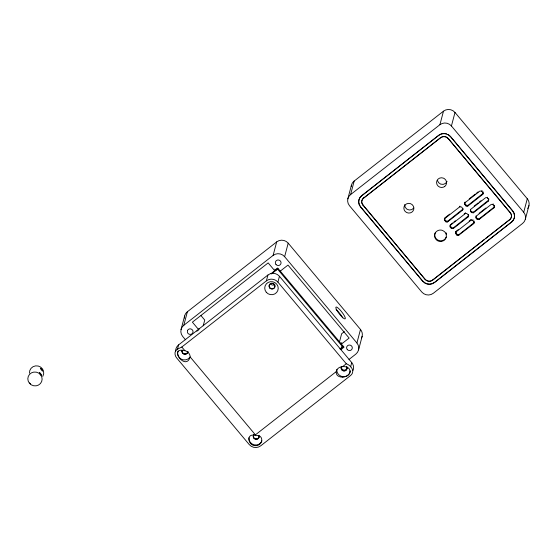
<?xml version="1.0" encoding="UTF-8"?>
<svg xmlns="http://www.w3.org/2000/svg" width="557" height="557" viewBox="0 0 557 557"><rect width="100%" height="100%" fill="white"/><g stroke="black" fill="none" stroke-linecap="round" stroke-linejoin="round"><path stroke-width="0.84" d="M255.371 435.463C245.992 432.65 247.712 445.224 254.821 445.642C262.605 446.672 265.216 434.404 255.371 435.463L255.412 434.857L190.125 356.926L190.097 356.083A6.768 6.531 14.8 0 0 185.801 350.959C166.891 345.493 185.732 372.236 190.125 356.926M450.119 225.418L451.497 227.702L453.356 227.91L468.764 215.636M455.737 232.13L457.116 234.413L458.975 234.615L474.383 222.347M470.359 209.286L470.574 210.553L471.702 211.897L473.561 212.106L488.969 199.831M475.977 215.991L476.193 217.258L477.321 218.609L479.18 218.81L494.191 207.072L494.651 205.881M350.123 371.422C350.109 367.154 345.013 366.06 341.622 366.75A6.768 6.531 14.8 0 0 336.407 370.83C334.249 379.568 350.116 378.816 350.256 370.92A6.768 6.531 14.8 0 1 342.889 376.685L342.757 377.186M182.299 350.2L182.153 351.627L182.773 352.943A2.869 2.771 14.8 0 0 187.827 351.53M181.032 329.577L184.611 316.049M177.495 349.162L181.819 347.011L266.392 280.853A8.202 7.916 14.8 0 1 277.908 282.12L346.294 363.756C351.523 365.531 355.707 372.062 350.04 375.947L260.732 445.816A8.202 7.916 14.8 0 1 249.216 444.542L176.924 358.248C174.529 355.805 173.923 350.847 177.495 349.162L178.623 344.88L267.931 275.019A8.202 7.916 14.8 0 1 279.447 276.286L351.739 362.579A8.202 7.916 14.8 0 1 353.089 370.426M185.474 339.756L182.689 336.435A8.202 7.916 14.8 0 1 183.803 325.288L187.375 311.76L276.683 241.898A8.202 7.916 14.8 0 1 288.199 243.165L360.49 329.459A8.202 7.916 14.8 0 1 361.396 338.245M196.858 331.234L198.752 329.751L199.107 328.414M203.221 325.789L204.732 320.052L201.042 315.652M266.392 280.853L267.931 275.019M183.803 325.288L273.111 255.419L276.683 241.898M271.468 273.953L277.602 269.149L277.825 268.321L270.994 273.661M277.908 282.12L279.447 276.286M348.988 359.467L355.805 354.134A8.202 7.916 14.8 0 0 356.919 342.987L284.627 256.693L288.199 243.165M347.833 198.87L351.404 185.342M527.284 198.752L523.712 212.28A8.202 7.916 14.8 0 1 522.605 223.427L433.297 293.288A8.202 7.916 14.8 0 1 421.781 292.021L349.49 205.728A8.202 7.916 14.8 0 1 350.597 194.574L354.175 181.053L443.476 111.184A8.202 7.916 14.8 0 1 454.999 112.458L527.284 198.752A8.202 7.916 14.8 0 1 528.635 206.598M361.639 195.792L438.895 135.198L361.639 195.792A8.202 7.916 14.8 0 0 360.525 206.946L422.847 281.334A8.202 7.916 14.8 0 0 434.363 282.601L511.618 221.999A8.202 7.916 14.8 0 0 512.725 210.852L450.411 136.465A8.202 7.916 14.8 0 0 447.939 134.467M360.525 206.946L360.581 206.738A8.202 7.916 14.8 0 1 361.695 195.591M363.589 198.125L440.845 137.523A5.124 4.95 14.8 0 1 448.044 138.317L510.358 212.704A5.124 4.95 14.8 0 1 509.669 219.674L432.413 280.275A5.124 4.95 14.8 0 1 425.214 279.482L362.899 205.094A5.124 4.95 14.8 0 1 363.589 198.125L440.845 137.523M362.899 205.094L362.948 204.885A5.124 4.95 14.8 0 1 362.558 204.356M339.478 341.949L341.636 333.761L344.358 331.631M339.916 348.919L342.639 346.781L342.861 345.953L341.497 347.025M350.604 366.868L351.739 362.579M356.919 342.987L360.49 329.459M358.576 349.845L362.147 336.317M350.597 194.574L439.905 124.712L443.476 111.184M509.613 219.883A5.124 4.95 14.8 0 0 510.303 212.913L448.044 138.317M523.712 212.28L451.421 125.986L454.999 112.458M511.563 222.208A8.202 7.916 14.8 0 0 512.677 211.061L450.411 136.465M422.847 281.334L360.581 206.738M425.214 279.482L362.948 204.885M444.737 218.574L459.748 206.835L461.607 207.037L463.02 208.993L462.554 210.184L447.549 221.923L446.248 222.118L444.563 220.377L444.34 219.103L444.932 217.85L444.465 219.04L445.879 220.997L447.737 221.206L463.146 208.931M444.563 220.377L444.751 219.653M445.684 221.721L445.879 220.997M447.549 221.923L447.737 221.206M432.413 280.275L484.388 239.447M434.363 282.601L511.618 221.999M450.355 225.279L465.367 213.54L466.669 213.352L468.353 215.093L468.172 216.896L453.168 228.635L451.309 228.426L449.896 226.469L450.55 224.555L450.153 225.091M450.181 227.082L450.369 226.358M451.309 228.426L451.497 227.702M453.168 228.635L453.356 227.91M459.748 206.835L459.936 206.111M455.974 231.984L470.985 220.245L472.287 220.057L473.972 221.797L473.791 223.601L458.167 235.604L456.928 235.138L455.515 233.181L456.169 231.266L458.216 229.665M455.8 233.787L455.988 233.07M462.554 210.184L462.749 209.46M464.942 202.769L479.953 191.023L481.812 191.232L483.225 193.188L482.759 194.379L467.755 206.118L466.446 206.306L464.761 204.565L464.545 203.298L465.137 202.045L464.67 203.235L466.084 205.192L467.943 205.394L483.351 193.126M464.761 204.565L464.956 203.848M456.928 235.138L457.116 234.413M465.889 205.916L466.084 205.192M458.787 235.339L458.975 234.615M465.367 213.54L465.555 212.816L464.19 213.881M467.755 206.118L467.943 205.394M468.353 215.093L468.541 214.368M468.172 216.896L468.367 216.172M470.387 211.277L470.561 209.474L485.572 197.735L486.874 197.547L488.559 199.288L488.378 201.091L473.373 212.83L471.507 212.621L470.387 211.277L470.574 210.553M471.507 212.621L471.702 211.897M470.985 220.245L471.173 219.528L469.126 221.122M473.373 212.83L473.561 212.106M472.844 220.454L473.039 219.73M481.812 191.232L482 190.508M473.972 221.797L474.167 221.073M473.791 223.601L473.986 222.877M476.005 217.982L476.179 216.179L491.19 204.44L492.492 204.252L494.177 205.993L493.996 207.796L478.992 219.535L477.133 219.326L476.005 217.982L476.193 217.258M482.94 192.576L483.128 191.852M482.759 194.379L482.954 193.655M477.133 219.326L477.321 218.609M478.992 219.535L479.18 218.81M487.431 197.937L487.626 197.22M488.559 199.288L488.747 198.564M488.378 201.091L488.573 200.367M493.049 204.649L493.244 203.925M494.177 205.993L494.365 205.268M493.996 207.796L494.191 207.072M525.369 219.138L528.948 205.61M455.772 231.796L456.169 231.266M280.275 271.12L287.99 265.083L349.128 338.057L341.413 344.094L341.768 342.75L340.501 343.739M445.614 217.314L449.708 214.111M469.231 198.842L475.365 194.038M476.729 192.973L478.094 191.907M451.233 224.025L452.597 222.953M453.962 221.888L455.327 220.823M474.167 206.083L478.254 202.88M479.619 201.815L480.983 200.743M479.104 213.324L485.92 207.991M343.739 346.35L341.211 348.327L340.856 349.671L344.01 347.199L277.678 268.014L274.517 270.479L268.161 262.89L192.395 322.162L198.752 329.751M485.753 238.382L509.669 219.674M255.412 434.857L336.212 371.644M342.485 366.736L346.294 363.756M446.484 133.875L445.941 133.708A8.202 7.916 14.8 0 0 439.765 134.606M29.535 382.972L30.586 383.947M277.602 269.149L342.639 346.781M274.873 269.142L275.917 270.382M181.819 347.011L184.959 350.757M346.489 366.694L346.691 367.007A2.869 2.771 14.8 0 1 341.873 369.841L341.476 369.221A2.869 2.771 14.8 0 1 341.754 366.464M29.479 373.19A7.171 6.928 14.8 0 1 38.224 366.026A7.171 6.928 14.8 0 1 42.778 376.393M439.905 124.712A8.202 7.916 14.8 0 1 451.421 125.986M528.196 207.538A8.202 7.916 14.8 0 1 527.632 208.409M446.227 237.164A5.946 5.737 14.8 0 1 438.596 240.408A5.946 5.737 14.8 0 1 435.114 232.951M446.073 232.763A5.946 5.737 14.8 0 1 446.526 234.212M351.23 186.365A8.202 7.916 14.8 0 1 354.175 181.053M447.069 181.359A5.02 4.846 14.8 0 1 437.433 180.294M413.754 208.053A5.02 4.846 14.8 0 1 404.681 204.614M438.839 135.4A8.202 7.916 14.8 0 1 445.885 133.917L446.909 134.23A8.202 7.916 14.8 0 1 450.355 136.674M440.789 137.732A5.124 4.95 14.8 0 1 447.988 138.526M434.418 282.399A8.202 7.916 14.8 0 1 422.895 281.125M432.462 280.067A5.124 4.95 14.8 0 1 428.061 281M427.421 280.798A5.124 4.95 14.8 0 1 426.808 280.526M426.244 280.171A5.124 4.95 14.8 0 1 425.269 279.273M362.245 203.778A5.124 4.95 14.8 0 1 361.855 202.532M361.806 201.237A5.124 4.95 14.8 0 1 363.644 197.916M184.402 318.11A8.202 7.916 14.8 0 1 187.375 311.76M336.073 309.413A8.828 1.859 52 0 1 342.743 317.838M273.111 255.419A8.202 7.916 14.8 0 1 284.627 256.693M175.65 351.23A8.202 7.916 14.8 0 1 178.623 344.88M274.845 284.516A2.869 2.771 14.8 0 1 270.417 283.45M259.054 435.859A2.869 2.771 14.8 0 1 254.02 437.997L253.623 437.377A2.869 2.771 14.8 0 1 253.901 434.613M347.095 366.979A2.869 2.771 14.8 0 1 342.061 369.124L341.671 368.497A2.869 2.771 14.8 0 1 341.594 366.374M342.889 376.685A6.768 6.531 14.8 0 1 336.818 369.437M187.793 351.69A2.869 2.771 14.8 0 1 182.731 353.103L182.334 352.477A2.869 2.771 14.8 0 1 182.257 350.353M259.012 436.013A2.869 2.771 14.8 0 1 253.978 438.15L253.581 437.53A2.869 2.771 14.8 0 1 253.86 434.773M259.116 435.999A2.98 2.876 14.8 0 1 255.524 439.215A2.98 2.876 14.8 0 1 253.769 434.711M261.964 440.886A6.768 6.531 14.8 0 1 248.923 437.746M189.888 357.329A6.768 6.531 14.8 0 1 178.073 351.035M187.897 351.697A2.98 2.876 14.8 0 1 184.27 354.168A2.98 2.876 14.8 0 1 182.16 350.318M346.788 366.966A2.98 2.876 14.8 0 1 343.794 370.976A2.98 2.876 14.8 0 1 341.664 366.402M187.472 330.607L187.549 332.731A2.869 2.771 14.8 0 0 191.775 333.942A2.869 2.771 14.8 0 0 192.2 329.709A2.869 2.771 14.8 0 0 187.827 329.974L187.472 330.607M39.721 372.633L39.526 373.357L41.35 375.529L41.538 374.805L39.721 372.633M40.87 368.281L40.675 368.999L42.499 371.178L42.687 370.454L40.87 368.281M404.786 205.317L404.173 206.424A5.02 4.846 14.8 0 0 408.385 213.039A5.02 4.846 14.8 0 0 413.809 207.489L413.426 206.271A5.02 4.846 14.8 0 0 404.786 205.317M444.758 186.428L443.651 187.082A5.02 4.846 14.8 0 1 436.563 182.71A5.02 4.846 14.8 0 1 443.323 178.101L444.479 178.72A5.02 4.846 14.8 0 1 444.758 186.428M441.457 241.473L439.912 241.494A5.946 5.737 14.8 0 1 434.578 235.131A5.946 5.737 14.8 0 1 441.053 230.062L442.557 230.431A5.946 5.737 14.8 0 1 441.457 241.473M29.451 383.279A7.171 6.928 14.8 0 0 41.678 381.503A7.171 6.928 14.8 0 0 33.796 372.09A7.171 6.928 14.8 0 0 29.451 383.279M347.241 349.524A2.869 2.771 14.8 0 0 352.135 348.814A2.869 2.771 14.8 0 0 348.981 345.055A2.869 2.771 14.8 0 0 347.241 349.524M275.993 264.478A2.869 2.771 14.8 0 0 280.881 263.767A2.869 2.771 14.8 0 0 277.727 260.001A2.869 2.771 14.8 0 0 275.993 264.478M336.867 310.277A7.485 1.574 52 0 0 345.034 318.917A7.485 1.574 52 0 0 339.826 309.664A7.485 1.574 52 0 0 336.867 310.277M266.274 292.251A6.768 6.531 14.8 0 0 277.804 290.573A6.768 6.531 14.8 0 0 270.368 281.703A6.768 6.531 14.8 0 0 266.274 292.251M269.734 287.906A2.98 2.876 14.8 0 0 274.81 287.168A2.98 2.876 14.8 0 0 271.538 283.262A2.98 2.876 14.8 0 0 269.734 287.906M269.818 287.837A2.869 2.771 14.8 0 0 274.712 287.127A2.869 2.771 14.8 0 0 271.558 283.367A2.869 2.771 14.8 0 0 269.818 287.837"/></g></svg>
